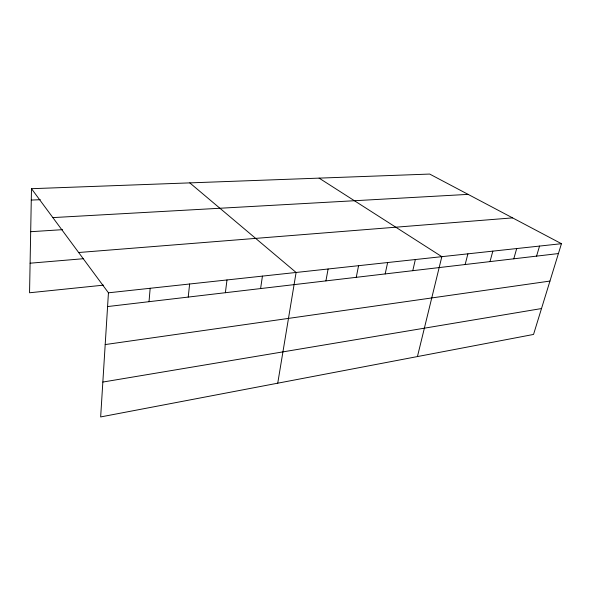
<?xml version="1.0" encoding="UTF-8"?>
<svg xmlns="http://www.w3.org/2000/svg" width="591" height="591" viewBox="0 0 591 591"><rect width="100%" height="100%" fill="white"/><g stroke="black" fill="none" stroke-linecap="round" stroke-linejoin="round"><path stroke-width="0.89" d="M31.486 188.699L108.441 292.804L100.655 416.936L533.54 334.44L561.45 243.699L429.679 174.064L31.486 188.699L29.55 292.767L103.499 285.15M149.021 301.691L150.166 288.275M188.219 297.081L189.63 283.998M225.363 292.715L226.996 279.949M260.601 288.571L262.434 276.108M277.74 383.182L296.098 272.458L189.8 182.885M325.922 280.895L328.101 268.994M356.255 277.327L358.574 265.684M385.177 273.929L387.63 262.537M412.784 270.685L415.347 259.53M417.438 356.565L441.832 256.664L319.103 178.127M465.147 264.524L467.909 253.835M489.998 261.606L492.835 251.131M513.778 258.814L516.697 248.545M536.562 256.132L539.546 246.07M102.841 382.059L541.504 308.554M105.198 344.568L549.955 281.065M107.577 306.559L558.414 253.561M108.441 292.804L561.45 243.699M30.097 263.202L83.213 258.732M78.655 252.512L512.596 217.88M30.68 231.709L62.557 229.663M52.843 217.599L468.109 194.373M31.271 200.076L40.284 199.684"/></g></svg>
